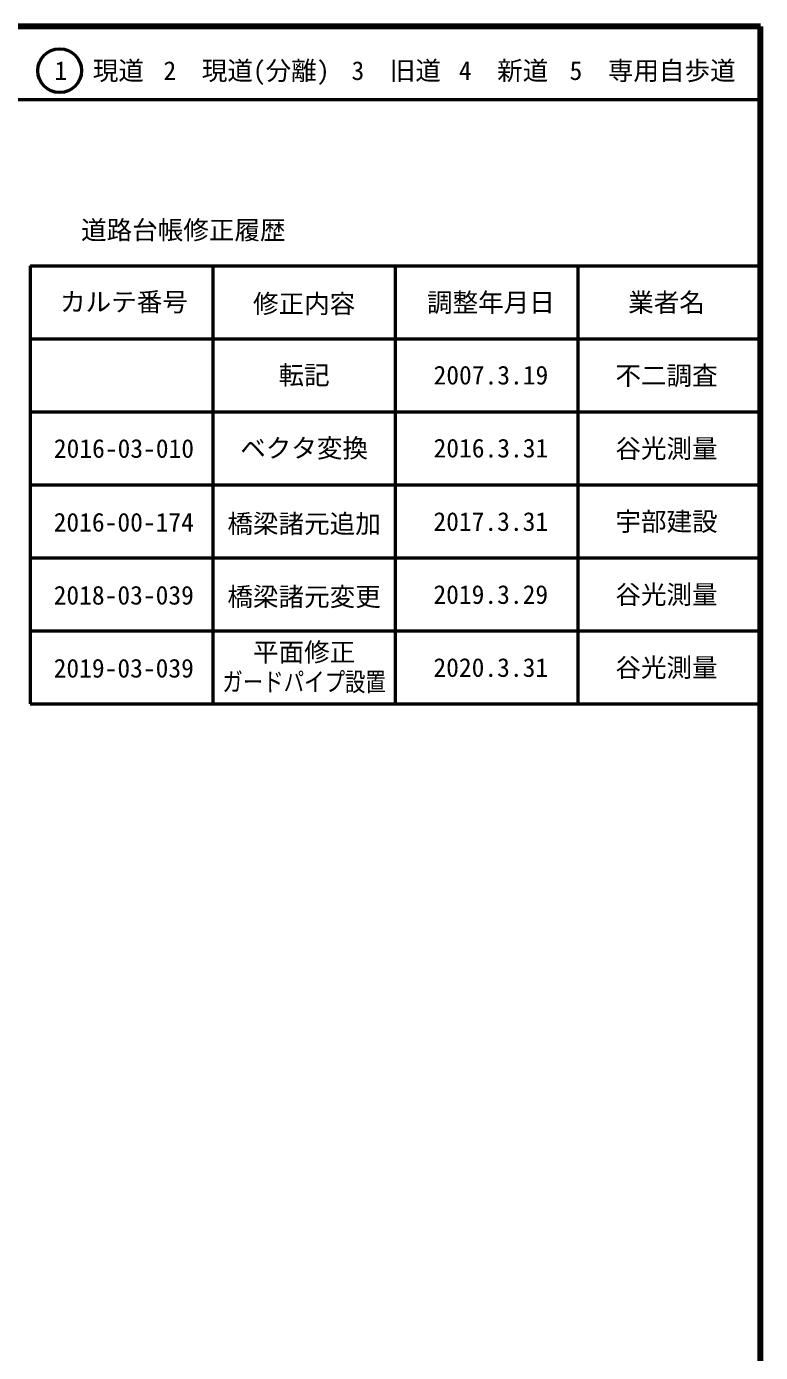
# Model space of a CAD drawing. Units: millimetres on the paper, enlarged 1000 times. Extents: x 40000 to 680000, y 20000 to 380000.
# Drawn here: x 579500 to 680000, y 198357 to 380000 of the extents above; entities that cross this region are included whole.
import ezdxf
from ezdxf.enums import TextEntityAlignment as Align

# ---------------------------------------------------------------- set-up
doc = ezdxf.new("R2010")
doc.units = ezdxf.units.MM
doc.header["$LTSCALE"] = 1000
for name, color, linetype, lineweight in [('M-TTL', 2, 'Continuous', 140), ('M-TTL-FRAM', 2, 'Continuous', 50), ('M-TTL-LINE', 7, 'Continuous', 50)]:
    doc.layers.add(name, color=color, linetype=linetype, lineweight=lineweight)
doc.layers.add('M-TTL-TXT', color=7, linetype='Continuous')
doc.styles.add('ＭＳ ゴシック', font='')
doc.styles.get('ＭＳ ゴシック').set_extended_font_data('MS Gothic')

msp = doc.modelspace()

# ---------------------------------------------------------------- linework, layer by layer
at = {"layer": 'M-TTL'}
for p, q in [((680000, 380000), (40000, 380000)), ((680000, 20000), (680000, 380000))]:
    msp.add_line(p, q, dxfattribs=at)
at = {"layer": 'M-TTL-FRAM'}
for p, q in [((580000, 347197), (580000, 287197)), ((580000, 347197), (680000, 347197)), ((580000, 287197), (680000, 287197))]:
    msp.add_line(p, q, dxfattribs=at)
at = {"layer": 'M-TTL-LINE'}
for p, q in [((40000, 370000), (680000, 370000)), ((605000, 347197), (605000, 287197)), ((630000, 347197), (630000, 287197)), ((655000, 347197), (655000, 287197)), ((580000, 337197), (680000, 337197)), ((580000, 327197), (680000, 327197)), ((580000, 317197), (680000, 317197)), ((580000, 307197), (680000, 307197)), ((580000, 297197), (680000, 297197))]:
    msp.add_line(p, q, dxfattribs=at)
msp.add_circle((584031, 373958), 3000, dxfattribs=at)

# ---------------------------------------------------------------- texts
at = {"layer": 'M-TTL-TXT', "style": 'ＭＳ ゴシック'}
for s, p in [('1\u3000現道', (589448, 373958)), ('2\u3000現道(分離)', (609619, 373958)), ('3\u3000旧道', (630121, 373958)), ('4\u3000新道', (644824, 373958)), ('5\u3000専用自歩道', (665228, 373958)), ('道路台帳修正履歴', (600968, 352113)), ('カルテ番号', (592839, 342277)), ('修正内容', (617509, 342023)), ('調整年月日', (643089, 342197)), ('業者名', (667134, 342197)), ('転記', (617509, 332245)), ('2007.3.19', (643089, 332245)), ('不二調査', (667134, 332189)), ('2016-03-010', (592839, 322197)), ('ベクタ変換', (617509, 322245)), ('2016.3.31', (643089, 322245)), ('谷光測量', (667134, 322189)), ('橋梁諸元追加', (617509, 311888)), ('橋梁諸元変更', (617509, 301888)), ('平面修正', (617509, 294298))]:
    msp.add_text(s, height=2566, dxfattribs=at).set_placement(p, align=Align.MIDDLE_CENTER)
for s, p in [('2016-00-174', (583214, 310044)), ('2017.3.31', (635214, 310138)), ('2018-03-039', (583214, 300044)), ('2019.3.29', (635214, 300138)), ('2019-03-039', (583214, 290044)), ('2020.3.31', (635214, 290138))]:
    msp.add_text(s, height=2566, dxfattribs=at).set_placement(p, align=Align.BOTTOM_LEFT)
for s, p in [('宇部建設', (667134, 310138)), ('谷光測量', (667134, 300138)), ('谷光測量', (667134, 290138))]:
    msp.add_text(s, height=2566, dxfattribs=at).set_placement(p, align=Align.BOTTOM_CENTER)
at = {"layer": 'M-TTL-TXT', "style": 'ＭＳ ゴシック', "width": 0.8}
msp.add_text('ガードパイプ設置', height=2566, dxfattribs=at).set_placement((617509, 290231), align=Align.MIDDLE_CENTER)

doc.saveas('drawing.dxf')
